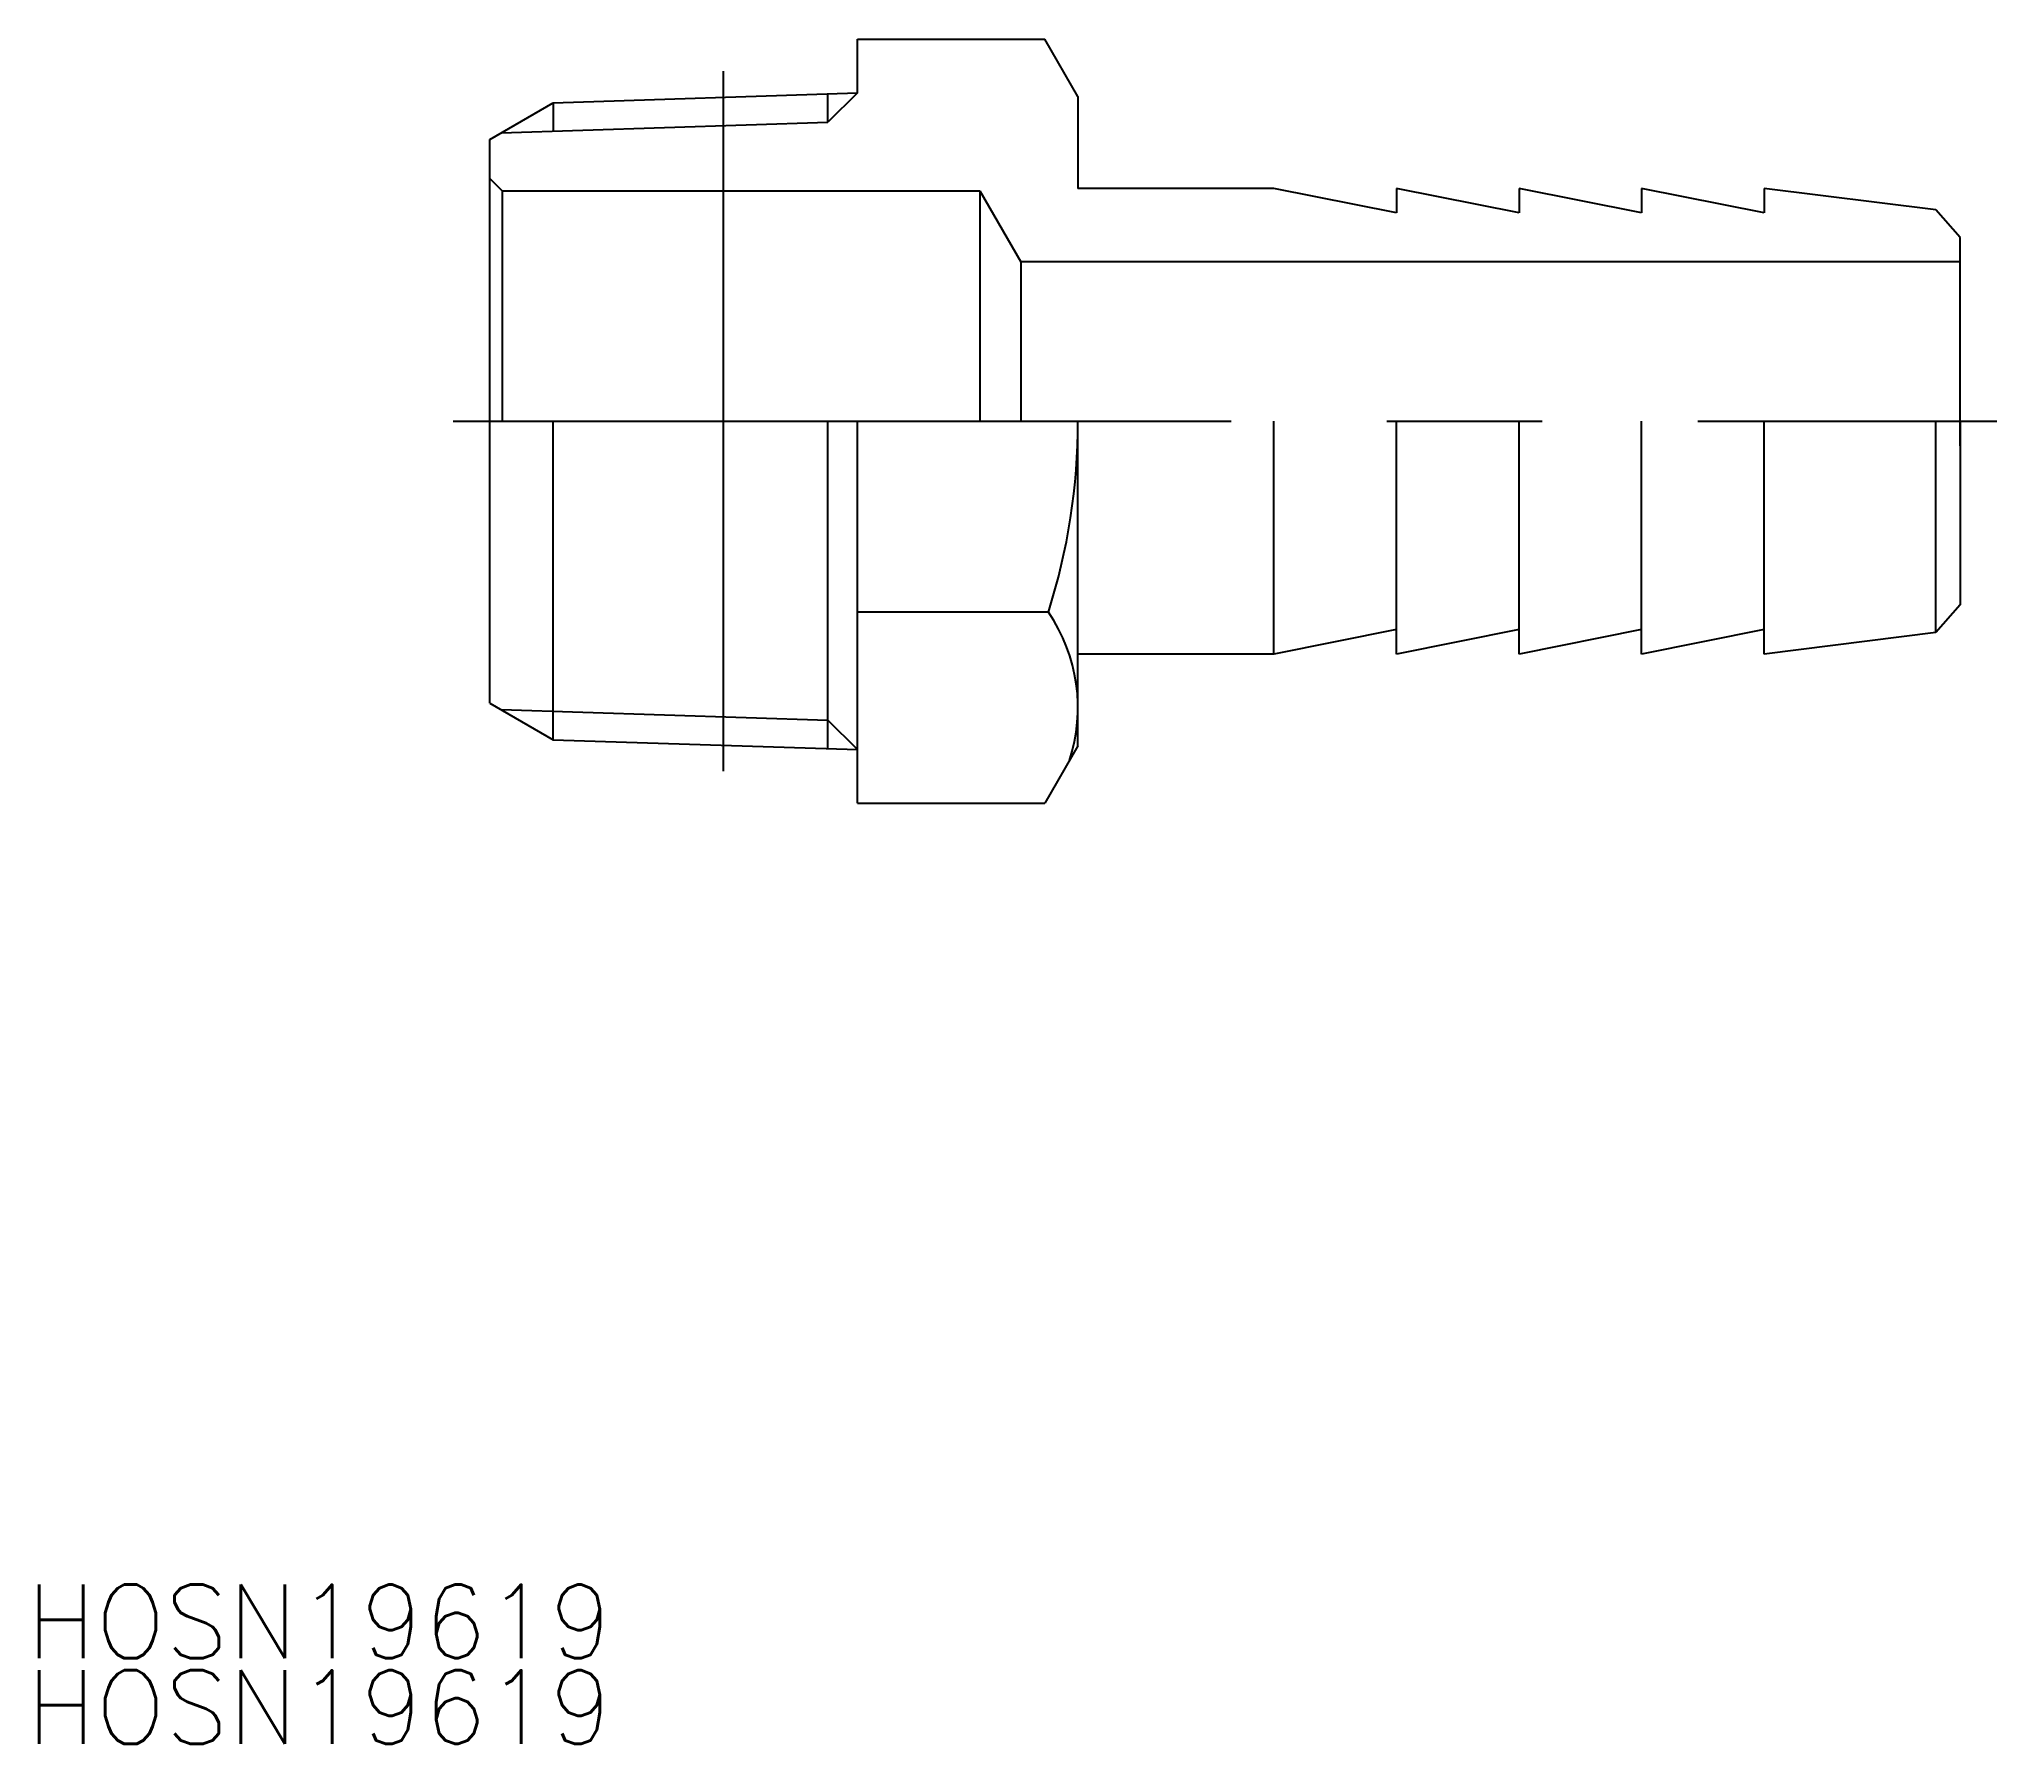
# Model space of a CAD drawing. Extents: x 0 to 291, y 0 to 323.
# Drawn here: x 211.6 to 291.5, y 253.1 to 322.6 of the extents above; entities outside this region: 1.
import ezdxf

# ---------------------------------------------------------------- set-up
doc = ezdxf.new("R2010")
doc.units = 0
doc.linetypes.add('CENTER', pattern=[50.8, 31.75, -6.35, 6.35, -6.35])
doc.layers.get('0').update_dxf_attribs({"linetype": 'CONTINUOUS'})
doc.layers.add('CENTER', color=1, linetype='CENTER')
doc.styles.get("Standard").update_dxf_attribs({"font": 'txt.shx', "bigfont": '@extfont2.shx'})

msp = doc.modelspace()

# ---------------------------------------------------------------- linework, layer by layer
at = {"color": 7, "linetype": 'CONTINUOUS'}
for p, q in [((244.958, 322.637), (252.608, 322.637)), ((244.958, 320.446), (244.958, 322.637)), ((253.958, 320.299), (252.608, 322.637)), ((232.549, 320.044), (244.958, 320.446)), ((243.758, 319.245), (243.758, 320.407)), ((229.958, 318.549), (232.549, 320.044)), ((232.549, 320.044), (232.549, 318.882)), ((253.958, 320.299), (253.958, 316.549)), ((229.958, 295.549), (229.958, 318.549)), ((230.458, 316.449), (229.958, 316.949)), ((229.958, 316.949), (230.458, 316.449)), ((230.458, 316.449), (249.958, 316.449)), ((230.458, 316.449), (230.458, 307.049)), ((249.958, 316.449), (251.633, 313.549)), ((249.958, 316.449), (249.958, 307.049)), ((261.958, 316.549), (253.958, 316.549)), ((266.958, 315.549), (261.958, 316.549)), ((271.958, 315.549), (266.958, 316.549)), ((266.958, 316.549), (266.958, 315.549)), ((276.958, 315.549), (271.958, 316.549)), ((271.958, 316.549), (271.958, 315.549)), ((281.958, 315.549), (276.958, 316.549)), ((276.958, 316.549), (276.958, 315.549)), ((288.966, 315.673), (281.958, 316.549)), ((281.958, 316.549), (281.958, 315.549)), ((289.958, 314.549), (288.966, 315.673)), ((289.958, 306.049), (289.958, 314.549)), ((289.958, 313.549), (251.633, 313.549)), ((251.633, 313.549), (251.633, 307.049)), ((232.549, 294.053), (232.549, 307.049)), ((243.758, 293.69), (243.758, 307.049)), ((244.958, 291.46), (244.958, 307.049)), ((253.958, 293.799), (253.958, 307.049)), ((261.958, 297.549), (261.958, 307.049)), ((266.958, 297.549), (266.958, 307.049)), ((271.958, 297.549), (271.958, 307.049)), ((276.958, 297.549), (276.958, 307.049)), ((281.958, 297.549), (281.958, 307.049)), ((288.966, 298.425), (288.966, 307.049)), ((289.958, 307.049), (289.958, 299.549)), ((252.753, 299.254), (244.958, 299.254)), ((289.958, 299.549), (288.966, 298.425)), ((266.958, 298.549), (261.958, 297.549)), ((271.958, 298.549), (266.958, 297.549)), ((276.958, 298.549), (271.958, 297.549)), ((281.958, 298.549), (276.958, 297.549)), ((288.966, 298.425), (281.958, 297.549)), ((261.958, 297.549), (253.958, 297.549)), ((229.958, 295.549), (232.549, 294.053)), ((232.549, 294.053), (244.958, 293.651)), ((253.958, 293.799), (252.608, 291.46)), ((244.958, 291.46), (252.608, 291.46))]:
    msp.add_line(p, q, dxfattribs=at)
at = {"color": 3, "linetype": 'CONTINUOUS'}
for p, q in [((244.958, 320.446), (243.758, 319.245)), ((230.416, 318.813), (243.758, 319.245)), ((230.416, 295.284), (243.758, 294.852)), ((244.958, 293.651), (243.758, 294.852))]:
    msp.add_line(p, q, dxfattribs=at)
at = {"color": 7, "linetype": 'CONTINUOUS'}
for centre, radius, start, end in [((228.164, 307.049), 25.794, 342.41205, 0), ((247.058, 295.357), 6.901, 341.77409, 34.38425)]:
    msp.add_arc(centre, radius, start, end, dxfattribs=at)
msp.add_point((0, 0))
at = {"layer": 'CENTER', "color": 1, "linetype": 'CENTER'}
for p, q in [((239.488, 292.766), (239.488, 321.331)), ((228.458, 307.049), (291.458, 307.049))]:
    msp.add_line(p, q, dxfattribs=at)

# ---------------------------------------------------------------- texts
at = {"color": 7, "linetype": 'CONTINUOUS'}
for p in [(211.051, 256.575), (211.051, 253.08)]:
    msp.add_text('HOSN19619', height=3, dxfattribs=at).set_placement(p)

doc.saveas('drawing.dxf')
